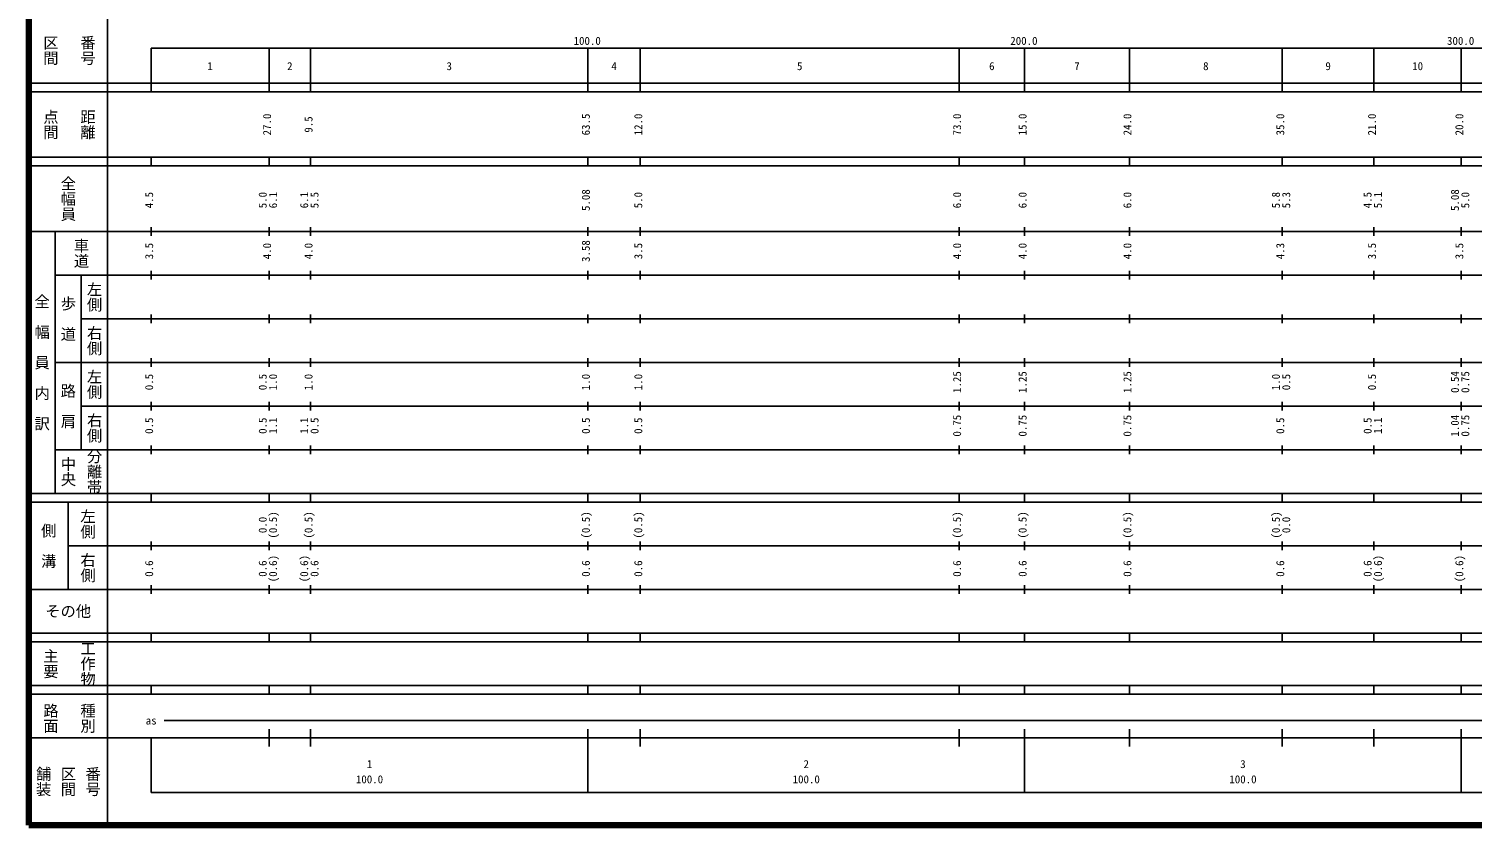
# Model space of a CAD drawing. Units: millimetres on the paper, enlarged 1000 times. Extents: x 40000 to 680000, y 20000 to 380000.
# Drawn here: x 40000 to 370476, y 20000 to 202409 of the extents above; entities that cross this region are included whole.
import ezdxf
from ezdxf.enums import TextEntityAlignment as Align

# ---------------------------------------------------------------- set-up
doc = ezdxf.new("R2010")
doc.units = ezdxf.units.MM
doc.header["$LTSCALE"] = 1000
doc.layers.add('M-TTL', color=2, linetype='Continuous', lineweight=140)
doc.layers.add('M-TTL-BAND', color=7, linetype='Continuous', lineweight=25)
doc.styles.add('@ＭＳ ゴシック', font='')
doc.styles.add('ＭＳ ゴシック', font='')
doc.styles.get('@ＭＳ ゴシック').set_extended_font_data('@MS Gothic')
doc.styles.get('ＭＳ ゴシック').set_extended_font_data('MS Gothic')

msp = doc.modelspace()

# ---------------------------------------------------------------- linework, layer by layer
at = {"layer": 'M-TTL'}
for p, q in [((40000, 380000), (40000, 20000)), ((40000, 20000), (680000, 20000))]:
    msp.add_line(p, q, dxfattribs=at)
at = {"layer": 'M-TTL-BAND'}
for p, q in [((58000, 370000), (58000, 20000)), ((68000, 198000), (579000, 198000)), ((68000, 198000), (68000, 188000)), ((95000, 188000), (95000, 198000)), ((104500, 188000), (104500, 198000)), ((168000, 188000), (168000, 198000)), ((180000, 188000), (180000, 198000)), ((253000, 188000), (253000, 198000)), ((268000, 188000), (268000, 198000)), ((292000, 188000), (292000, 198000)), ((327000, 188000), (327000, 198000)), ((348000, 188000), (348000, 198000)), ((368000, 188000), (368000, 198000)), ((40000, 190000), (579000, 190000)), ((40000, 188000), (579000, 188000)), ((40000, 173000), (579000, 173000)), ((68000, 171000), (68000, 173000)), ((95000, 171000), (95000, 173000)), ((104500, 171000), (104500, 173000)), ((168000, 171000), (168000, 173000)), ((180000, 171000), (180000, 173000)), ((253000, 171000), (253000, 173000)), ((268000, 171000), (268000, 173000)), ((292000, 171000), (292000, 173000)), ((327000, 171000), (327000, 173000)), ((348000, 171000), (348000, 173000)), ((368000, 171000), (368000, 173000)), ((40000, 171000), (579000, 171000)), ((40000, 156000), (579000, 156000)), ((46000, 96000), (46000, 156000)), ((68000, 155000), (68000, 157000)), ((95000, 155000), (95000, 157000)), ((104500, 155000), (104500, 157000)), ((168000, 155000), (168000, 157000)), ((180000, 155000), (180000, 157000)), ((253000, 155000), (253000, 157000)), ((268000, 155000), (268000, 157000)), ((292000, 155000), (292000, 157000)), ((327000, 155000), (327000, 157000)), ((348000, 155000), (348000, 157000)), ((368000, 155000), (368000, 157000)), ((46000, 146000), (579000, 146000)), ((52000, 146000), (52000, 106000)), ((68000, 145000), (68000, 147000)), ((95000, 145000), (95000, 147000)), ((104500, 145000), (104500, 147000)), ((168000, 145000), (168000, 147000)), ((180000, 145000), (180000, 147000)), ((253000, 145000), (253000, 147000)), ((268000, 145000), (268000, 147000)), ((292000, 145000), (292000, 147000)), ((327000, 145000), (327000, 147000)), ((348000, 145000), (348000, 147000)), ((368000, 145000), (368000, 147000)), ((52000, 136000), (579000, 136000)), ((68000, 135000), (68000, 137000)), ((95000, 135000), (95000, 137000)), ((104500, 135000), (104500, 137000)), ((168000, 135000), (168000, 137000)), ((180000, 135000), (180000, 137000)), ((253000, 135000), (253000, 137000)), ((268000, 135000), (268000, 137000)), ((292000, 135000), (292000, 137000)), ((327000, 135000), (327000, 137000)), ((348000, 135000), (348000, 137000)), ((368000, 135000), (368000, 137000)), ((46000, 126000), (579000, 126000)), ((68000, 125000), (68000, 127000)), ((95000, 125000), (95000, 127000)), ((104500, 125000), (104500, 127000)), ((168000, 125000), (168000, 127000)), ((180000, 125000), (180000, 127000)), ((253000, 125000), (253000, 127000)), ((268000, 125000), (268000, 127000)), ((292000, 125000), (292000, 127000)), ((327000, 125000), (327000, 127000)), ((348000, 125000), (348000, 127000)), ((368000, 125000), (368000, 127000)), ((52000, 116000), (579000, 116000)), ((68000, 115000), (68000, 117000)), ((95000, 115000), (95000, 117000)), ((104500, 115000), (104500, 117000)), ((168000, 115000), (168000, 117000)), ((180000, 115000), (180000, 117000)), ((253000, 115000), (253000, 117000)), ((268000, 115000), (268000, 117000)), ((292000, 115000), (292000, 117000)), ((327000, 115000), (327000, 117000)), ((348000, 115000), (348000, 117000)), ((368000, 115000), (368000, 117000)), ((46000, 106000), (579000, 106000)), ((68000, 105000), (68000, 107000)), ((95000, 105000), (95000, 107000)), ((104500, 105000), (104500, 107000)), ((168000, 105000), (168000, 107000)), ((180000, 105000), (180000, 107000)), ((253000, 105000), (253000, 107000)), ((268000, 105000), (268000, 107000)), ((292000, 105000), (292000, 107000)), ((327000, 105000), (327000, 107000)), ((348000, 105000), (348000, 107000)), ((368000, 105000), (368000, 107000)), ((40000, 96000), (579000, 96000)), ((68000, 94000), (68000, 96000)), ((95000, 94000), (95000, 96000)), ((104500, 94000), (104500, 96000)), ((168000, 94000), (168000, 96000)), ((180000, 94000), (180000, 96000)), ((253000, 94000), (253000, 96000)), ((268000, 94000), (268000, 96000)), ((292000, 94000), (292000, 96000)), ((327000, 94000), (327000, 96000)), ((348000, 94000), (348000, 96000)), ((368000, 94000), (368000, 96000)), ((40000, 94000), (579000, 94000)), ((49000, 94000), (49000, 74000)), ((49000, 84000), (579000, 84000)), ((68000, 83000), (68000, 85000)), ((95000, 83000), (95000, 85000)), ((104500, 83000), (104500, 85000)), ((168000, 83000), (168000, 85000)), ((180000, 83000), (180000, 85000)), ((253000, 83000), (253000, 85000)), ((268000, 83000), (268000, 85000)), ((292000, 83000), (292000, 85000)), ((327000, 83000), (327000, 85000)), ((348000, 83000), (348000, 85000)), ((368000, 83000), (368000, 85000)), ((40000, 74000), (579000, 74000)), ((68000, 73000), (68000, 75000)), ((95000, 73000), (95000, 75000)), ((104500, 73000), (104500, 75000)), ((168000, 73000), (168000, 75000)), ((180000, 73000), (180000, 75000)), ((253000, 73000), (253000, 75000)), ((268000, 73000), (268000, 75000)), ((292000, 73000), (292000, 75000)), ((327000, 73000), (327000, 75000)), ((348000, 73000), (348000, 75000)), ((368000, 73000), (368000, 75000)), ((40000, 64000), (579000, 64000)), ((68000, 62000), (68000, 64000)), ((95000, 62000), (95000, 64000)), ((104500, 62000), (104500, 64000)), ((168000, 62000), (168000, 64000)), ((180000, 62000), (180000, 64000)), ((253000, 62000), (253000, 64000)), ((268000, 62000), (268000, 64000)), ((292000, 62000), (292000, 64000)), ((327000, 62000), (327000, 64000)), ((348000, 62000), (348000, 64000)), ((368000, 62000), (368000, 64000)), ((40000, 62000), (579000, 62000)), ((40000, 52000), (579000, 52000)), ((40000, 50000), (579000, 50000)), ((68000, 50000), (68000, 52000)), ((95000, 50000), (95000, 52000)), ((104500, 50000), (104500, 52000)), ((168000, 50000), (168000, 52000)), ((180000, 50000), (180000, 52000)), ((253000, 50000), (253000, 52000)), ((268000, 50000), (268000, 52000)), ((292000, 50000), (292000, 52000)), ((327000, 50000), (327000, 52000)), ((348000, 50000), (348000, 52000)), ((368000, 50000), (368000, 52000)), ((71000, 44000), (535500, 44000)), ((40000, 40000), (579000, 40000)), ((68000, 40000), (68000, 27500)), ((95000, 38000), (95000, 42000)), ((104500, 38000), (104500, 42000)), ((168000, 27500), (168000, 42000)), ((180000, 38000), (180000, 42000)), ((253000, 38000), (253000, 42000)), ((268000, 27500), (268000, 42000)), ((292000, 38000), (292000, 42000)), ((327000, 38000), (327000, 42000)), ((348000, 38000), (348000, 42000)), ((368000, 27500), (368000, 42000)), ((68000, 27500), (579000, 27500))]:
    msp.add_line(p, q, dxfattribs=at)

# ---------------------------------------------------------------- texts
at = {"layer": 'M-TTL-BAND', "style": '@ＭＳ ゴシック'}
for s, p in [('区間', (45000, 197500)), ('番号', (53500, 197500)), ('点間', (45000, 180500)), ('距離', (53500, 180500)), ('全幅員', (49000, 163500)), ('車道', (52000, 151000)), ('左側', (55000, 141000)), ('全\u3000幅\u3000員\u3000内\u3000訳', (43000, 126000)), ('歩\u3000道', (49000, 136000)), ('右側', (55000, 131000)), ('左側', (55000, 121000)), ('路\u3000肩', (49000, 116000)), ('右側', (55000, 111000)), ('分離帯', (55000, 101000)), ('中央', (49000, 101000)), ('左側', (53500, 89000)), ('側\u3000溝', (44500, 84000)), ('右側', (53500, 79000)), ('主要', (45000, 57000)), ('工作物', (53500, 57000)), ('路面', (45000, 44500)), ('種別', (53500, 44500)), ('舗装', (43333, 30000)), ('区間', (49000, 30000)), ('番号', (54667, 30000))]:
    msp.add_text(s, height=2566, rotation=270, dxfattribs=at).set_placement(p, align=Align.MIDDLE_CENTER)
at = {"layer": 'M-TTL-BAND', "style": 'ＭＳ ゴシック'}
for s, p in [('100.0', (167844, 198195)), ('200.0', (267844, 198195)), ('300.0', (367844, 198195)), ('1', (81500, 192405)), ('2', (99750, 192405)), ('3', (136250, 192405)), ('4', (174000, 192405)), ('5', (216500, 192405)), ('6', (260500, 192405)), ('7', (280000, 192405)), ('8', (309500, 192405)), ('9', (337500, 192405)), ('10', (358000, 192405)), ('as', (68000, 42500)), ('1', (118000, 32523)), ('2', (218000, 32523)), ('3', (318000, 32523)), ('100.0', (118000, 29033)), ('100.0', (218000, 29033)), ('100.0', (318000, 29033))]:
    msp.add_text(s, height=1833, dxfattribs=at).set_placement(p, align=Align.BOTTOM_CENTER)
for s, p in [('27.0', (96000, 180500)), ('9.5', (105500, 180500)), ('63.5', (169000, 180500)), ('12.0', (181000, 180500)), ('73.0', (254000, 180500)), ('15.0', (269000, 180500)), ('24.0', (293000, 180500)), ('35.0', (328000, 180500)), ('21.0', (349000, 180500)), ('20.0', (369000, 180500)), ('5.08', (169000, 163174)), ('5.08', (368000, 163174)), ('4.5', (69000, 163174)), ('5.0', (95000, 163174)), ('6.1', (97370, 163174)), ('6.1', (104500, 163174)), ('5.5', (106870, 163174)), ('5.0', (181000, 163174)), ('6.0', (254000, 163174)), ('6.0', (269000, 163174)), ('6.0', (293000, 163174)), ('5.8', (327000, 163174)), ('5.3', (329370, 163174)), ('4.5', (348000, 163174)), ('5.1', (350370, 163174)), ('5.0', (370370, 163174)), ('3.5', (69000, 151500)), ('4.0', (96000, 151500)), ('4.0', (105500, 151500)), ('3.58', (169000, 151500)), ('3.5', (181000, 151500)), ('4.0', (254000, 151500)), ('4.0', (269000, 151500)), ('4.0', (293000, 151500)), ('4.3', (328000, 151500)), ('3.5', (349000, 151500)), ('3.5', (369000, 151500)), ('0.5', (69000, 121500)), ('0.5', (95000, 121500)), ('1.0', (97370, 121500)), ('1.0', (105500, 121500)), ('1.0', (169000, 121500)), ('1.0', (181000, 121500)), ('1.25', (254000, 121500)), ('1.25', (269000, 121500)), ('1.25', (293000, 121500)), ('1.0', (327000, 121500)), ('0.5', (329370, 121500)), ('0.5', (349000, 121500)), ('0.54', (368000, 121500)), ('0.75', (370370, 121500)), ('0.5', (69000, 111500)), ('0.5', (95000, 111500)), ('1.1', (97370, 111500)), ('1.1', (104500, 111500)), ('0.5', (106870, 111500)), ('0.5', (169000, 111500)), ('0.5', (181000, 111500)), ('0.75', (254000, 111500)), ('0.75', (269000, 111500)), ('0.75', (293000, 111500)), ('0.5', (328000, 111500)), ('0.5', (348000, 111500)), ('1.1', (350370, 111500)), ('1.04', (368000, 111500)), ('0.75', (370370, 111500)), ('0.0', (95000, 88764)), ('(0.5)', (97370, 88764)), ('(0.5)', (105500, 88764)), ('(0.5)', (169000, 88764)), ('(0.5)', (181000, 88764)), ('(0.5)', (254000, 88764)), ('(0.5)', (269000, 88764)), ('(0.5)', (293000, 88764)), ('(0.5)', (327000, 88764)), ('0.0', (329370, 88764)), ('0.6', (69000, 78764)), ('0.6', (95000, 78764)), ('(0.6)', (97370, 78764)), ('(0.6)', (104500, 78764)), ('0.6', (106870, 78764)), ('0.6', (169000, 78764)), ('0.6', (181000, 78764)), ('0.6', (254000, 78764)), ('0.6', (269000, 78764)), ('0.6', (293000, 78764)), ('0.6', (328000, 78764)), ('0.6', (348000, 78764)), ('(0.6)', (350370, 78764)), ('(0.6)', (369000, 78764))]:
    msp.add_text(s, height=1833, rotation=90, dxfattribs=at).set_placement(p, align=Align.BOTTOM_CENTER)
msp.add_text('その他', height=2566, dxfattribs=at).set_placement((49000, 69000), align=Align.MIDDLE_CENTER)

doc.saveas('drawing.dxf')
